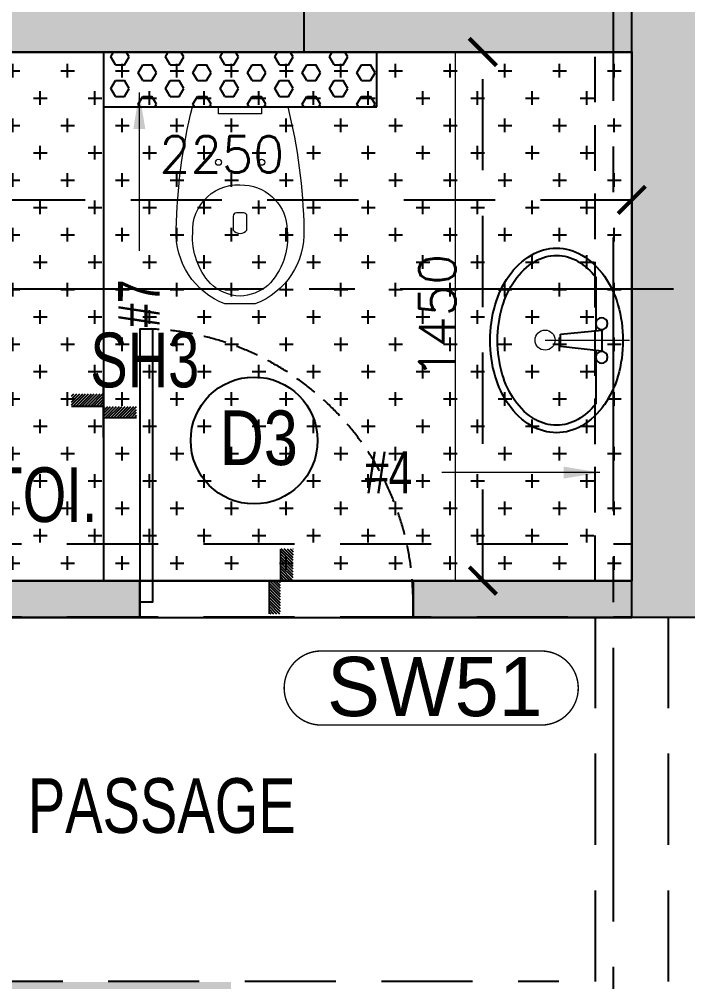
# Model space of a CAD drawing. Header units: millimetres. Extents: x 1167879 to 1231451, y -5731814 to -5645217.
# Drawn here: x 1201011 to 1202846, y -5724474 to -5721835 of the extents above; entities that cross this region are included whole.
import ezdxf
from ezdxf.enums import TextEntityAlignment as Align

# ---------------------------------------------------------------- set-up
doc = ezdxf.new("R2010")
doc.units = ezdxf.units.MM
doc.header["$LTSCALE"] = 1000
doc.header["$MEASUREMENT"] = 0
for name, pattern in [('2BHK-A - FRONT$0$( Hidden )', [0.375, 0.25, -0.125]), ('2BHK-A - FRONT$0$AUDIT_D_120904163729-0', [0]), ('2BHK-A - FRONT$0$HIDDEN', [0.375, 0.25, -0.125]), ('AUDIT_D_120904163729-0', [0]), ('T8(T9 IS SIMILAR) - DIMENSION & TEXTING$0$HIDDEN', [0.375, 0.25, -0.125]), ('T8(T9 IS SIMILAR)$0$$0$HIDDEN', [0.375, 0.25, -0.125]), ('T8_REFUGE COLUMNS$0$CENTER2', [1.125, 0.75, -0.125, 0.125, -0.125])]:
    doc.linetypes.add(name, pattern=pattern)
doc.layers.get('0').update_dxf_attribs({"linetype": 'AUDIT_D_120904163729-0'})
for name, color, linetype, lineweight in [('2BHK-A - FRONT$0$$0$a-TOI-fixtures', 251, 'Continuous', 0), ('2BHK-A - FRONT$0$a-TOI-fixtures', 251, 'Continuous', 0), ('2BHK-A - FRONT$0$A-WALL- 160', 6, 'Continuous', 30), ('T8(T9 IS SIMILAR) - DIMENSION & TEXTING$0$a-Text', 4, 'Continuous', 0), ('T8(T9 IS SIMILAR) - DIMENSION & TEXTING$0$R0-18-10-2014-T1-1st Podium Floor Plan$0$Text', 2, 'Continuous', 0), ('T8(T9 IS SIMILAR) - DIMENSION & TEXTING$0$T8 - TYPICAL FLOOR CORE$0$a-Text', 4, 'Continuous', 0), ('T8(T9 IS SIMILAR)$0$D&W', 8, 'Continuous', 25), ('T8_REFUGE COLUMNS$0$A-COLUMN NO size reduce', 81, 'Continuous', 25)]:
    doc.layers.add(name, color=color, linetype=linetype, lineweight=lineweight)
for name, color, linetype in [('2BHK-A - FRONT$0$$0$ELEV.', 5, 'Continuous'), ('2BHK-A - FRONT$0$$0$LEDGE WALL', 5, 'Continuous'), ('2BHK-A - FRONT$0$A-HATCH -160', 251, '2BHK-A - FRONT$0$AUDIT_D_120904163729-0'), ('2BHK-A - FRONT$0$A-SANITARY', 2, 'Continuous'), ('2BHK-A - FRONT$0$a-tile drop', 3, 'Continuous'), ('2BHK-A - FRONT$0$A-TOI SUNK 50MM', 8, 'Continuous'), ('2BHK-A - FRONT$0$APT PLANS-typ$0$TILEDROP', 3, 'Continuous'), ('T8(T9 IS SIMILAR) - DIMENSION & TEXTING$0$A-DIMENSIONS', 2, 'T8(T9 IS SIMILAR) - DIMENSION & TEXTING$0$HIDDEN'), ('T8(T9 IS SIMILAR) - DIMENSION & TEXTING$0$a-window-no', 125, 'Continuous'), ('T8(T9 IS SIMILAR)$0$$6$a-beam 2', 50, 'Continuous'), ('T8(T9 IS SIMILAR)$0$S-BEAM', 20, 'T8(T9 IS SIMILAR)$0$$0$HIDDEN'), ('T8_REFUGE COLUMNS$0$A-CENTERLINE', 193, 'T8_REFUGE COLUMNS$0$CENTER2'), ('T8_REFUGE COLUMNS$0$A-RCC COLS', 3, 'Continuous'), ('T8_TYPICAL COLUMNS$0$A-RCC COLS', 3, 'Continuous')]:
    doc.layers.add(name, color=color, linetype=linetype)
doc.layers.add('T8_REFUGE COLUMNS$0$COL-HATCH', color=7, linetype='Continuous', lineweight=25, true_color=0xa3a3a3)
doc.layers.add('T8_TYPICAL COLUMNS$0$$0$COL-HATCH', color=7, linetype='Continuous', lineweight=25, true_color=0xa3a3a3)
doc.styles.add('T8(T9 IS SIMILAR) - DIMENSION & TEXTING$0$ARIAL ARROW', font='swisscl.ttf')
doc.styles.add('T8(T9 IS SIMILAR) - DIMENSION & TEXTING$0$LODHA STANDERD', font='sanss___.ttf')
doc.styles.add('T8(T9 IS SIMILAR) - DIMENSION & TEXTING$0$Romans 1', font='romans.shx', dxfattribs={"height": 100})
doc.styles.add('T8(T9 IS SIMILAR) - DIMENSION & TEXTING$0$T8 - TYPICAL FLOOR CORE$0$ARIAL ARROW', font='swisscl.ttf')
doc.styles.add('T8(T9 IS SIMILAR) - DIMENSION & TEXTING$0$Tahoma', font='tahoma.ttf')
doc.styles.add('T8_REFUGE COLUMNS$0$STANDARD', font='GOTHIC.TTF')
doc.dimstyles.new('T8(T9 IS SIMILAR) - DIMENSION & TEXTING$0$ALPINE S', dxfattribs={"dimscale": 0, "dimtxt": 100, "dimasz": 75, "dimexe": 0, "dimexo": 0, "dimgap": 75, "dimtad": 1, "dimdec": 0, "dimzin": 0, "dimdsep": 46, "dimtxsty": 'T8(T9 IS SIMILAR) - DIMENSION & TEXTING$0$Romans 1', "dimblk": 'T8(T9 IS SIMILAR) - DIMENSION & TEXTING$0$_ArchTick', "dimcen": 0.09, "dimclrd": 256, "dimclre": 256, "dimclrt": 7, "dimadec": 0, "dimazin": 0, "dimtfac": 1, "dimtdec": 0, "dimtofl": 0, "dimtmove": 1, "dimatfit": 0, "dimldrblk": 'T8(T9 IS SIMILAR) - DIMENSION & TEXTING$0$_Open90', "dimfxl": 1, "dimtolj": 1, "dimtzin": 0, "dimarcsym": 0})
doc.dimstyles.new('T8(T9 IS SIMILAR) - DIMENSION & TEXTING$0$SAMATA STD', dxfattribs={"dimtxt": 100, "dimasz": 50, "dimexe": 50, "dimexo": 50, "dimgap": 10, "dimtad": 0, "dimdec": 0, "dimrnd": 5, "dimzin": 0, "dimdsep": 46, "dimtxsty": 'T8(T9 IS SIMILAR) - DIMENSION & TEXTING$0$Tahoma', "dimblk": 'T8(T9 IS SIMILAR) - DIMENSION & TEXTING$0$_Origin2', "dimcen": -50, "dimdle": 50, "dimclrd": 7, "dimclre": 7, "dimclrt": 7, "dimadec": 0, "dimazin": 0, "dimtfac": 1, "dimtdec": 0, "dimtmove": 1, "dimatfit": 3, "dimfxl": 150, "dimtfill": 1, "dimtolj": 1, "dimtzin": 0, "dimlwd": -1, "dimlwe": -1, "dimarcsym": 0})

# ---------------------------------------------------------------- blocks, each defined once
blk = doc.blocks.new('T8(T9 IS SIMILAR) - DIMENSION & TEXTING$0$WINDOW TAG')
at = {"layer": 'T8(T9 IS SIMILAR) - DIMENSION & TEXTING$0$a-window-no'}
blk.add_circle((0, 0), 174.1, dxfattribs=at)
at = {"layer": 'T8(T9 IS SIMILAR) - DIMENSION & TEXTING$0$a-window-no', "style": 'T8(T9 IS SIMILAR) - DIMENSION & TEXTING$0$LODHA STANDERD'}
blk.add_attdef('WINDOW', text='', height=150, dxfattribs=at).set_placement((11.3, 2.8), align=Align.MIDDLE_CENTER)
blk = doc.blocks.new('T8(T9 IS SIMILAR) - DIMENSION & TEXTING$0$_ArchTick')
at = {"color": 0, "linetype": 'ByBlock', "const_width": 0.15}
blk.add_lwpolyline([(-0.5, -0.5), (0.5, 0.5)], dxfattribs=at)
blk = doc.blocks.new('*D437')
at = {"layer": 'T8(T9 IS SIMILAR) - DIMENSION & TEXTING$0$A-DIMENSIONS', "linetype": 'T8(T9 IS SIMILAR) - DIMENSION & TEXTING$0$HIDDEN', "lineweight": -2, "transparency": 16777216}
for p, q in [((1200442.3, -5721924.4), (1200442.3, -5722330.4)), ((1202692, -5721924.4), (1202692, -5722330.4))]:
    blk.add_line(p, q, dxfattribs=at)
at = {"layer": 'T8(T9 IS SIMILAR) - DIMENSION & TEXTING$0$A-DIMENSIONS', "lineweight": -2, "transparency": 16777216}
blk.add_line((1202692, -5722330.4), (1200442.3, -5722330.4), dxfattribs=at)
at = {"layer": 'T8(T9 IS SIMILAR) - DIMENSION & TEXTING$0$A-DIMENSIONS', "linetype": 'ByBlock', "lineweight": -2, "transparency": 16777216, "xscale": 75, "yscale": 75, "zscale": 75, "rotation": 180}
blk.add_blockref('T8(T9 IS SIMILAR) - DIMENSION & TEXTING$0$_ArchTick', (1200442.3, -5722330.4), dxfattribs=at)
at = {"layer": 'T8(T9 IS SIMILAR) - DIMENSION & TEXTING$0$A-DIMENSIONS', "linetype": 'ByBlock', "lineweight": -2, "transparency": 16777216, "xscale": 75, "yscale": 75, "zscale": 75}
blk.add_blockref('T8(T9 IS SIMILAR) - DIMENSION & TEXTING$0$_ArchTick', (1202692, -5722330.4), dxfattribs=at)
at = {"layer": 'T8(T9 IS SIMILAR) - DIMENSION & TEXTING$0$A-DIMENSIONS', "color": 7, "linetype": 'ByBlock', "transparency": 16777216, "insert": (1201567.1, -5722205.4), "char_height": 100, "attachment_point": 5, "style": 'T8(T9 IS SIMILAR) - DIMENSION & TEXTING$0$Romans 1'}
blk.add_mtext('\\A1;2250', dxfattribs=at)
blk = doc.blocks.new('T8(T9 IS SIMILAR) - DIMENSION & TEXTING$0$_Open90')
at = {"color": 0, "linetype": 'ByBlock', "lineweight": -2}
for p, q in [((-0.5, 0.5), (0, 0)), ((0, 0), (-1, 0)), ((0, 0), (-0.5, -0.5))]:
    blk.add_line(p, q, dxfattribs=at)
blk = doc.blocks.new('*D438')
at = {"layer": 'T8(T9 IS SIMILAR) - DIMENSION & TEXTING$0$A-DIMENSIONS', "lineweight": -2, "transparency": 16777216}
blk.add_line((1202283.3, -5723374), (1202283.3, -5721924.4), dxfattribs=at)
at = {"layer": 'T8(T9 IS SIMILAR) - DIMENSION & TEXTING$0$A-DIMENSIONS', "linetype": 'ByBlock', "lineweight": -2, "transparency": 16777216, "xscale": 75, "yscale": 75, "zscale": 75}
for p, rotation in [((1202283.3, -5721924.4), 90), ((1202283.3, -5723374), 270)]:
    blk.add_blockref('T8(T9 IS SIMILAR) - DIMENSION & TEXTING$0$_ArchTick', p, dxfattribs=dict(at, rotation=rotation))
at = {"layer": 'T8(T9 IS SIMILAR) - DIMENSION & TEXTING$0$A-DIMENSIONS', "color": 7, "linetype": 'ByBlock', "transparency": 16777216, "insert": (1202158.3, -5722649.2), "char_height": 100, "attachment_point": 5, "rotation": 90, "style": 'T8(T9 IS SIMILAR) - DIMENSION & TEXTING$0$Romans 1'}
blk.add_mtext('\\A1;1450', dxfattribs=at)
blk = doc.blocks.new('T8(T9 IS SIMILAR) - DIMENSION & TEXTING$0$_Origin2')
at = {"color": 0, "linetype": 'ByBlock', "lineweight": -2}
blk.add_line((-0.5, 0), (-1, 0), dxfattribs=at)
for radius in [0.5, 0.25]:
    blk.add_circle((0, 0), radius, dxfattribs=at)
blk = doc.blocks.new('T8_REFUGE COLUMNS')
at = {"layer": 'T8_REFUGE COLUMNS$0$COL-HATCH', "linetype": 'ByBlock'}
h = blk.add_hatch(color=256, dxfattribs=at)
h.dxf.hatch_style = 1
h.paths.add_polyline_path([(1200282.1, -5721674.9), (1201792.1, -5721674.9), (1201792.1, -5721924.9), (1200282.1, -5721924.9)])
h = blk.add_hatch(color=256, dxfattribs=at)
h.dxf.hatch_style = 1
h.paths.add_polyline_path([(1202942.1, -5723474.9), (1202692.1, -5723474.9), (1202692.1, -5721674.9), (1202942.1, -5721674.9)])
at = {"layer": 'T8_REFUGE COLUMNS$0$A-CENTERLINE'}
for p, q in [((1202642.1, -5728808.5), (1202642.1, -5698573.6)), ((1217431.8, -5722574.9), (1182156.9, -5722574.9))]:
    blk.add_line(p, q, dxfattribs=at)
at = {"layer": 'T8_REFUGE COLUMNS$0$A-COLUMN NO size reduce', "linetype": 'ByBlock', "const_width": 3.9}
blk.add_lwpolyline([(1201839.7, -5723770.2, -1), (1201839.7, -5723567.1), (1202443.7, -5723567.1, -1), (1202443.7, -5723770.2)], format="xyb", close=True, dxfattribs=at)
at = {"layer": 'T8_REFUGE COLUMNS$0$A-RCC COLS', "linetype": 'ByBlock'}
for points in [[(1200282.1, -5721674.9), (1201792.1, -5721674.9), (1201792.1, -5721924.9), (1200282.1, -5721924.9)], [(1202942.1, -5723474.9), (1202692.1, -5723474.9), (1202692.1, -5721674.9), (1202942.1, -5721674.9)]]:
    blk.add_lwpolyline(points, close=True, dxfattribs=at)
at = {"layer": 'T8_REFUGE COLUMNS$0$A-COLUMN NO size reduce', "linetype": 'ByBlock', "insert": (1201855.9, -5723583.3), "char_height": 162.5, "attachment_point": 1, "style": 'T8_REFUGE COLUMNS$0$STANDARD'}
blk.add_mtext_dynamic_manual_height_columns('SW51', width=444.685, gutter_width=500, heights=[0], dxfattribs=at)
blk = doc.blocks.new('T8_TYPICAL COLUMNS')
at = {"layer": 'T8_TYPICAL COLUMNS$0$$0$COL-HATCH', "linetype": 'ByBlock'}
h = blk.add_hatch(color=256, dxfattribs=at)
h.dxf.hatch_style = 1
h.paths.add_polyline_path([(1200282.2, -5721924), (1202692.3, -5721924), (1202692.3, -5721674), (1200282.2, -5721674)])
h.paths.add_polyline_path([(1209852.3, -5721674), (1212262.3, -5721674), (1212262.3, -5721924), (1209852.3, -5721924)])
at = {"layer": 'T8_TYPICAL COLUMNS$0$A-RCC COLS', "linetype": 'ByBlock'}
blk.add_lwpolyline([(1200282.2, -5721924), (1202692.3, -5721924), (1202692.3, -5721674), (1200282.2, -5721674)], close=True, dxfattribs=at)
blk.add_blockref('T8_REFUGE COLUMNS', (0, 0), dxfattribs=at)
blk = doc.blocks.new('2BHK-A - FRONT$0$$0$EWC 1-flat-3')
at = {"layer": '2BHK-A - FRONT$0$$0$a-TOI-fixtures', "ltscale": 1.5}
blk.add_line((130.9, 0), (-130.9, 0), dxfattribs=at)
for points in [[(-130.9, 0, -0.055103), (-175.3, 336.2, -0.321827), (-41.6, 540), (41.6, 540, -0.321827), (175.3, 336.2, -0.055103), (130.9, 0, -27.681239)], [(-13.2, 214.3, -0.391448), (-129.3, 337.7, -0.224585), (-76.1, 489.9, -0.160675), (0, 518.7, -0.183016), (81.6, 484.1, -0.201424), (130, 346.4, -0.474507), (-13.2, 214.3, -2.927417)], [(-9.5, 290.2), (9.5, 290.2, 0.414214), (18.9, 299.7), (18.9, 337.6, 0.5), (-18.9, 337.6), (-18.9, 299.7, 0.414214), (-9.5, 290.2, 0.530498)]]:
    blk.add_lwpolyline(points, format="xyb", dxfattribs=at)
at = {"layer": '2BHK-A - FRONT$0$$0$a-TOI-fixtures'}
blk.add_lwpolyline([(-59.2, 0), (-59.2, 18.9), (59.2, 18.9), (59.2, 0)], close=True, dxfattribs=at)
at = {"layer": '2BHK-A - FRONT$0$$0$a-TOI-fixtures', "ltscale": 1.5}
for centre in [(-59.2, 151.6), (59.2, 151.6)]:
    blk.add_circle(centre, 8.31, dxfattribs=at)
blk = doc.blocks.new('2BHK-A - FRONT$0$TILE DROP -x')
at = {"layer": '2BHK-A - FRONT$0$APT PLANS-typ$0$TILEDROP'}
h = blk.add_hatch(dxfattribs=at)
h.set_pattern_fill('ACET-2D-ANSI31', color=8, scale=90, angle=90, style=0)
h.set_pattern_definition([(135, (-851695.914, 5365039.183), (-7.954951288, -7.954951288), [])])
h.paths.add_polyline_path([(-58323.9, -19205.9), (-58323.9, -19023.7), (-58261.5, -19023.7), (-58261.5, -19205.9)])
edge = h.paths.add_edge_path()
edge.add_line((-58323.9, -19381.2), (-58393.7, -19381.2))
edge.add_line((-58323.9, -19205.9), (-58323.9, -19381.2))
edge.add_line((-58393.1, -19205.9), (-58323.9, -19205.9))
edge.add_line((-58393.1, -19381.2), (-58393.1, -19205.9))
at = {"layer": '2BHK-A - FRONT$0$APT PLANS-typ$0$TILEDROP', "color": 1}
blk.add_line((-58153.9, -19205.9), (-58434, -19205.9), dxfattribs=at)
at = {"layer": '2BHK-A - FRONT$0$APT PLANS-typ$0$TILEDROP', "color": 20, "const_width": 10}
for points in [[(-58261.5, -19205.9), (-58261.5, -19023.7)], [(-58323.9, -19381.2), (-58323.9, -19205.9)], [(-58323.9, -19205.9), (-58261.5, -19205.9)]]:
    blk.add_lwpolyline(points, dxfattribs=at)
blk = doc.blocks.new('2BHK-A - FRONT$0$WB1')
at = {"layer": '2BHK-A - FRONT$0$A-SANITARY', "color": 0, "ltscale": 1000}
for p, q in [((190074.4, -1779394.5), (190063, -1779507.9)), ((190106.8, -1779394.5), (190119.9, -1779507.9)), ((189917.5, -1779491.7), (190064.6, -1779491.7)), ((190118, -1779491.7), (190265.4, -1779491.7)), ((190061.5, -1779507.9), (190121.4, -1779507.9))]:
    blk.add_line(p, q, dxfattribs=at)
at = {"layer": '2BHK-A - FRONT$0$A-SANITARY', "color": 0}
blk.add_line((190106.8, -1779394.5), (190074.4, -1779394.5), dxfattribs=at)
for centre, major_axis, start_param, end_param in [((190067.1, -1779471.3), (-69.6, 256.7), 0.015739, 0.342992), ((190091.4, -1779555.7), (-92.6, 341.5), 6.018375, 6.298924), ((190091.4, -1779555.7), (-92.6, 341.5), 5.737826, 6.018375), ((190115.8, -1779471.3), (-69.6, 256.7), 5.410573, 5.737826), ((190067.1, -1779471.3), (-64.3, 237.2), 0.015739, 0.342992), ((190091.4, -1779555.7), (-87.3, 322), 6.018375, 6.298924), ((190091.4, -1779555.7), (-87.3, 322), 5.737826, 6.018375), ((190115.8, -1779471.3), (-64.3, 237.2), 5.410573, 5.737826), ((190030, -1779417.8), (-52.6, 193.9), 0.342992, 0.768932), ((190152.9, -1779417.8), (-52.6, 193.9), 4.984633, 5.410573), ((190030, -1779417.8), (-47.3, 174.4), 0.342992, 0.768932), ((190152.9, -1779417.8), (-47.3, 174.4), 4.984633, 5.410573), ((189973.2, -1779384.1), (-35.3, 130.2), 0.768932, 1.305986), ((190209.6, -1779384.1), (-35.3, 130.2), 4.447579, 4.984633), ((189973.2, -1779384.1), (-30, 110.7), 0.768932, 1.305986), ((190209.6, -1779384.1), (-30, 110.7), 4.447579, 4.984633), ((189973.2, -1779384.1), (-35.3, 130.2), 1.305986, 1.84304), ((189973.2, -1779384.1), (-30, 110.7), 1.305986, 1.84304), ((190209.6, -1779384.1), (-30, 110.7), 3.910525, 4.447579), ((190209.6, -1779384.1), (-35.3, 130.2), 3.910525, 4.447579), ((190030, -1779350.3), (-52.6, 193.9), 1.84304, 2.268981), ((190030, -1779350.3), (-47.3, 174.4), 1.84304, 2.20494), ((190152.9, -1779350.3), (-47.3, 174.4), 3.548625, 3.910525), ((190152.9, -1779350.3), (-52.6, 193.9), 3.484585, 3.910525), ((190045.3, -1779507.9), (-4.2, 15.6), 6.018375, 12.30156), ((190137.6, -1779507.9), (-4.2, 15.6), 6.018375, 12.30156), ((190067.1, -1779296.9), (-69.6, 256.7), 2.268981, 2.596234), ((190115.8, -1779296.9), (-69.6, 256.7), 3.157331, 3.484585), ((190091.4, -1779212.5), (-92.6, 341.5), 2.596234, 2.876783), ((190091.4, -1779212.5), (-92.6, 341.5), 2.876783, 3.157331)]:
    blk.add_ellipse(centre, major_axis=major_axis, ratio=1, start_param=start_param, end_param=end_param, dxfattribs=at)
blk = doc.blocks.new('2BHK-A - FRONT')
at = {"layer": '2BHK-A - FRONT$0$A-HATCH -160', "linetype": 'ByBlock'}
h = blk.add_hatch(dxfattribs=at)
h.set_pattern_fill('ZIGZAG', color=256, scale=250)
h.set_pattern_definition([(0, (0, 0), (31.25, 31.25), [31.25, -31.25]), (90, (31.25, 0), (-31.25, 31.25), [31.25, -31.25])])
h.paths.add_polyline_path([(1142149.5, -5723474.6), (1143849.6, -5723474.6), (1143849.6, -5723374.6), (1142149.5, -5723374.6)])
h.paths.add_polyline_path([(1144889.5, -5724474.6), (1144889.5, -5724574.6), (1147099.5, -5724574.6), (1147099.5, -5724474.6), (1145949.5, -5724474.2), (1145949.5, -5724374.2), (1145849.5, -5724374.2), (1145849.5, -5724474.6)])
h.paths.add_polyline_path([(1145949.5, -5723374.2), (1146849.2, -5723374.2), (1146849.2, -5723474.2), (1145949.5, -5723474.2)])
h.paths.add_polyline_path([(1147599.2, -5723474.2), (1148199.2, -5723474.2), (1148199.2, -5723374.2), (1147599.2, -5723374.2)])
h.paths.add_polyline_path([(1150399.5, -5721024.5), (1150499.5, -5721024.5), (1150499.5, -5721774.2), (1150399.5, -5721774.2)])
h.paths.add_polyline_path([(1150399.5, -5720124.5), (1150499.5, -5720124.5), (1150499.5, -5719224.6), (1150399.5, -5719224.6)])
h.paths.add_polyline_path([(1145549.4, -5721674.6), (1145649.4, -5721674.6), (1145649.4, -5721174.6), (1145649.4, -5721174.6), (1145649.4, -5721073.7), (1145549.4, -5721073.9)])
h.paths.add_polyline_path([(1148199.5, -5728684.2), (1148934.5, -5728684.2), (1148934.5, -5728584.2), (1148199.5, -5728584.2)])
h.paths.add_polyline_path([(1148449.5, -5721774.6), (1148849.5, -5721774.6), (1148849.5, -5721674.6), (1148449.5, -5721674.6)])
h.paths.add_polyline_path([(1150149.5, -5721674.6), (1150399.5, -5721674.6), (1150399.5, -5721774.6), (1150149.5, -5721774.6)])
h = blk.add_hatch(dxfattribs=at)
h.set_pattern_fill('ANSI32', color=256, scale=150)
h.set_pattern_definition([(45, (0, -0.55), (-39.77475644, 39.77475644), []), (45, (26.517, -0.55), (-39.77475644, 39.77475644), [])])
h.paths.add_polyline_path([(1145269.9, -5728524.2), (1145269.9, -5728684.2), (1144639.8, -5728684.2), (1144639.8, -5726829.5), (1144799.8, -5726829.5), (1144799.8, -5728524.2)])
h.paths.add_polyline_path([(1148934.5, -5727449.8), (1148934.5, -5727609.8), (1147999.5, -5727609.8), (1147999.5, -5727009.5), (1148159.5, -5727009.5), (1148159.5, -5727449.8)])
h.paths.add_polyline_path([(1147999.5, -5728684.2), (1147999.5, -5728524.2), (1147369.9, -5728524.2), (1147369.9, -5728684.2)])
edge = h.paths.add_edge_path()
edge.add_line((1151334.5, -5727449.8), (1151779.5, -5727449.8))
edge.add_line((1151779.5, -5727449.8), (1151779.5, -5727609.8))
edge.add_line((1151704.5, -5727609.8), (1151334.5, -5727609.8))
edge.add_line((1151334.5, -5727609.8), (1151334.5, -5727449.8))
h.paths.add_polyline_path([(1146264.5, -5719573.8), (1146424.5, -5719573.8), (1146424.5, -5719224.6), (1146264.5, -5719224.6)])
h.paths.add_polyline_path([(1145549.4, -5721834.4), (1145788.9, -5721834.4), (1145790, -5721674.6), (1145549.4, -5721674.6)])
h.paths.add_polyline_path([(1145949.5, -5721924.2), (1145949.5, -5722524.6), (1145789.5, -5722524.6), (1145789.5, -5721924.2)])
h.paths.add_polyline_path([(1144599.5, -5721924.6), (1144759.5, -5721924.6), (1144762, -5722524.6), (1144602, -5722524.6)])
h.paths.add_polyline_path([(1144599.5, -5723474.6), (1144599.5, -5723174.6), (1144759.5, -5723174.6), (1144759.5, -5723314.6), (1145789.5, -5723314.6), (1145789.5, -5723174.6), (1145949.5, -5723174.6), (1145949.5, -5723474.2)])
h = blk.add_hatch(dxfattribs=at)
h.set_pattern_fill('HEX', color=256, scale=200)
h.paths.add_polyline_path([(1147499.5, -5722074.9), (1147499.5, -5721924.6), (1147199.7, -5721924.6), (1147199.7, -5721924.6), (1146749.3, -5721924.6), (1146749.3, -5722074.9)])
at = {"layer": '2BHK-A - FRONT$0$A-TOI SUNK 50MM'}
h = blk.add_hatch(dxfattribs=at)
h.set_pattern_fill('CROSS', color=256, scale=300, style=0)
h.set_pattern_definition([(0, (0, -0.9), (75, 75), [37.5, -112.5]), (90, (18.75, -19.65), (-75, 75), [37.5, -112.5])])
h.paths.add_polyline_path([(1142149.5, -5723374.6), (1144599.5, -5723374.6), (1144599.5, -5721924.9), (1142149.5, -5721924.9)])
h.paths.add_polyline_path([(1148199.2, -5723374.6), (1145949.5, -5723374.6), (1145949.5, -5721924.9), (1148199.2, -5721924.9)])
blk.add_lwpolyline([(1146850.3, -5723432.5), (1146850.3, -5722683.6), (1146883.8, -5722683.6), (1146883.8, -5723432.5)], close=True)
at = {"linetype": 'ByBlock'}
blk.add_lwpolyline([(1146849.2, -5723474.6), (1147599.2, -5723474.6), (1147599.2, -5723374.6), (1146849.2, -5723374.6)], close=True, dxfattribs=at)
at = {"color": 0, "linetype": '2BHK-A - FRONT$0$( Hidden )', "ltscale": 0.25}
blk.add_arc((1146849.2, -5723433), 750, 0.0347, 87.627, dxfattribs=at)
at = {"layer": '2BHK-A - FRONT$0$$0$ELEV.'}
blk.add_line((1146749.3, -5721924.7), (1146749.5, -5723374.6), dxfattribs=at)
at = {"layer": '2BHK-A - FRONT$0$$0$LEDGE WALL', "linetype": '2BHK-A - FRONT$0$HIDDEN', "ltscale": 0.5}
blk.add_line((1148099.2, -5723374.6), (1148099.2, -5721924.9), dxfattribs=at)
at = {"layer": '2BHK-A - FRONT$0$$0$LEDGE WALL'}
blk.add_lwpolyline([(1147499.5, -5722074.9), (1147499.5, -5721924.6), (1146749.3, -5721924.6), (1146749.3, -5722074.9)], close=True, dxfattribs=at)
at = {"layer": '2BHK-A - FRONT$0$A-TOI SUNK 50MM'}
blk.add_line((1146849.2, -5723374.6), (1147599.2, -5723374.6), dxfattribs=at)
blk.add_line((1146849.2, -5723374.6), (1147599.2, -5723374.6), dxfattribs=at)
blk.add_lwpolyline([(1148199.2, -5723374.6), (1145949.5, -5723374.6), (1145949.5, -5721924.9), (1148199.2, -5721924.9)], close=True, dxfattribs=at)
at = {"layer": '2BHK-A - FRONT$0$a-TOI-fixtures'}
blk.add_line((1147715.8, -5723375.9), (1147716, -5721924.9), dxfattribs=at)
at = {"layer": '2BHK-A - FRONT$0$a-TOI-fixtures', "extrusion": (-3.53358e-09, 2.53027e-07, 1)}
blk.add_line((1147961.3, -5722714.2, 0), (1148192.9, -5722714.2, 0), dxfattribs=at)
blk.add_circle((1147961.3, -5722714.2, -1.5), 27.5, dxfattribs=at)
at = {"layer": '2BHK-A - FRONT$0$A-WALL- 160', "linetype": 'ByBlock'}
for p, q in [((1145949.5, -5723374.6), (1146849.2, -5723374.6)), ((1146849.2, -5723474.6), (1146849.2, -5723374.6)), ((1147599.2, -5723374.6), (1148199.5, -5723374.6)), ((1147599.2, -5723474.6), (1147599.2, -5723374.6)), ((1145789.5, -5723474.6), (1146849.2, -5723474.6)), ((1147599.2, -5723474.6), (1148199.5, -5723474.6))]:
    blk.add_line(p, q, dxfattribs=at)
at = {"layer": '2BHK-A - FRONT$0$$0$a-TOI-fixtures', "extrusion": (0, 0, -1), "xscale": -1, "zscale": -1, "rotation": 180}
blk.add_blockref('2BHK-A - FRONT$0$$0$EWC 1-flat-3', (-1147124.4, -5722074.9), dxfattribs=at)
at = {"layer": '2BHK-A - FRONT$0$a-tile drop'}
for p, xscale, yscale, zscale, rotation in [((1156352.2, -5752057.9), 0.4999999999999999, 0.4999999999999999, 0.4999999999999999, 269.9996795902024), ((1118073.2, -5732977), 0.5, 0.5, 0.5, 179.9996795902024)]:
    blk.add_blockref('2BHK-A - FRONT$0$TILE DROP -x', p, dxfattribs=dict(at, xscale=xscale, yscale=yscale, zscale=zscale, rotation=rotation))
at = {"layer": '2BHK-A - FRONT$0$a-TOI-fixtures', "extrusion": (-8.33267e-18, 2.28211e-17, -1), "zscale": -1, "rotation": 270.0082880866066}
blk.add_blockref('2BHK-A - FRONT$0$WB1', (631363.7, -5532366.2, 0), dxfattribs=at)
blk = doc.blocks.new('T8(T9 IS SIMILAR) - DIMENSION & TEXTING')
at = {"layer": 'T8(T9 IS SIMILAR) - DIMENSION & TEXTING$0$a-window-no'}
ref = blk.add_blockref('T8(T9 IS SIMILAR) - DIMENSION & TEXTING$0$WINDOW TAG', (1201655.8, -5722989.9), dxfattribs=at)
ref.add_attrib('WINDOW', 'D3', dxfattribs={"height": 150, "style": 'T8(T9 IS SIMILAR) - DIMENSION & TEXTING$0$LODHA STANDERD', "width": 0.8}).set_placement((1201668.5, -5722982.4), align=Align.MIDDLE_CENTER)
at = {"layer": 'T8(T9 IS SIMILAR) - DIMENSION & TEXTING$0$a-Text', "style": 'T8(T9 IS SIMILAR) - DIMENSION & TEXTING$0$ARIAL ARROW'}
for s, p in [('C-TOI.', (1200764.6, -5723213.4)), ('PASSAGE', (1201034.9, -5724066))]:
    blk.add_text(s, height=150, dxfattribs=at).set_placement(p)
at = {"layer": 'T8(T9 IS SIMILAR) - DIMENSION & TEXTING$0$R0-18-10-2014-T1-1st Podium Floor Plan$0$Text', "linetype": 'ByBlock', "style": 'T8(T9 IS SIMILAR) - DIMENSION & TEXTING$0$ARIAL ARROW'}
blk.add_text('#7', height=114.75, rotation=90, dxfattribs=at).set_placement((1201396.9, -5722679.2, 0))
blk.add_text('#4', height=114.75, dxfattribs=at).set_placement((1201959.2, -5723134.7, 0))
at = {"layer": 'T8(T9 IS SIMILAR) - DIMENSION & TEXTING$0$T8 - TYPICAL FLOOR CORE$0$a-Text', "linetype": 'ByBlock', "insert": (1201505.3, -5722694.1, 0), "char_height": 150, "width": 3499.366, "attachment_point": 3, "style": 'T8(T9 IS SIMILAR) - DIMENSION & TEXTING$0$T8 - TYPICAL FLOOR CORE$0$ARIAL ARROW'}
blk.add_mtext('SH3', dxfattribs=at)
at = {"layer": 'T8(T9 IS SIMILAR) - DIMENSION & TEXTING$0$A-DIMENSIONS', "linetype": 'ByBlock'}
for base, p1, p2, angle, picture, middle in [((1202283.3, -5721924.4), (1202283.3, -5723374), (1202283.3, -5721924.4), 90, '*D438', (1202158.3, -5722649.2)), ((1200442.3, -5722330.4), (1202692, -5721924.4), (1200442.3, -5721924.4), 180, '*D437', (1201567.1, -5722205.4))]:
    dim = blk.add_linear_dim(base=base, p1=p1, p2=p2, angle=angle, dimstyle='T8(T9 IS SIMILAR) - DIMENSION & TEXTING$0$ALPINE S', override={"dimscale": 1, "dimfxl": 5, "dimarcsym": 1}, dxfattribs=at)
    dim.commit()
    dim.dimension.update_dxf_attribs({"geometry": picture, "text_midpoint": middle})
at = {"layer": 'T8(T9 IS SIMILAR) - DIMENSION & TEXTING$0$R0-18-10-2014-T1-1st Podium Floor Plan$0$Text'}
for points in [[(1201340.7, -5722035.7), (1201340.7, -5722361.2), (1201340.7, -5722469.7)], [(1202604.8, -5723077.9), (1202279.3, -5723077.9), (1202170.8, -5723077.9)]]:
    blk.add_leader(points, dimstyle='T8(T9 IS SIMILAR) - DIMENSION & TEXTING$0$SAMATA STD', override={"dimscale": 1, "dimasz": 100, "dimclrd": 2, "dimfxlon": 1, "dimarcsym": 1}, dxfattribs=at)
blk = doc.blocks.new('T8(T9 IS SIMILAR)')
at = {"layer": 'T8(T9 IS SIMILAR)$0$D&W', "linetype": 'ByBlock'}
for name, p in [('T8_TYPICAL COLUMNS', (0, 0)), ('2BHK-A - FRONT', (54492.8, -0.4))]:
    blk.add_blockref(name, p, dxfattribs=at)
at = {"layer": 'T8(T9 IS SIMILAR)$0$$6$a-beam 2', "linetype": 'ByBlock'}
blk.add_blockref('T8(T9 IS SIMILAR) - DIMENSION & TEXTING', (0, 0), dxfattribs=at)
at = {"layer": 'T8(T9 IS SIMILAR)$0$S-BEAM'}
for p, q in [((1196642, -5723273.5, 0.1), (1202691.6, -5723273.5, 0.1)), ((1196642, -5723473.5, 0.1), (1202691.4, -5723473.5, 0.1)), ((1202591.8, -5723473.5, 0.1), (1202591.8, -5724473.3, 0.1)), ((1202791.8, -5723473.6, 0.1), (1202791.8, -5724473.3, 0.1)), ((1199380.4, -5724472.4), (1202491.9, -5724472.4, -0.5))]:
    blk.add_line(p, q, dxfattribs=at)

msp = doc.modelspace()

# ---------------------------------------------------------------- block references
at = {"linetype": 'ByBlock'}
msp.add_blockref('T8(T9 IS SIMILAR) - DIMENSION & TEXTING', (0, 0), dxfattribs=at)

# ---------------------------------------------------------------- next in the draw order: block references
msp.add_blockref('T8(T9 IS SIMILAR)', (0, 0), dxfattribs=at)

doc.saveas('drawing.dxf')
